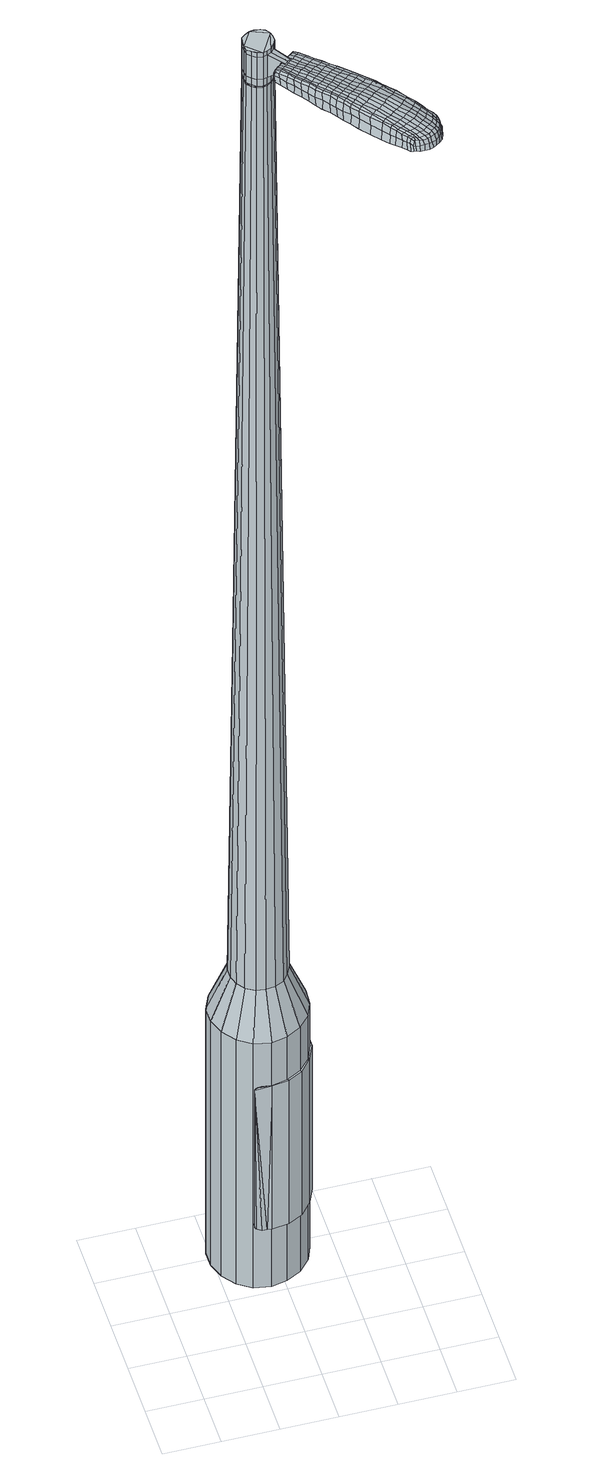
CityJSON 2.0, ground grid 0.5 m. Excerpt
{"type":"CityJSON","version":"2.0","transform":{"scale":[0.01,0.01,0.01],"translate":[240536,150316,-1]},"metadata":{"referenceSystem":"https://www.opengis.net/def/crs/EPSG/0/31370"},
"CityObjects":{
"object1":{"type":"GenericCityObject","attributes":{"cluster":941,"mean_distance_to_centroid":0.108,"new_centroid_x":240536.86,"new_centroid_y":150317.49,"mean_distance_to_camera":5.34,"H1":8.5,"H2":3.65,"Z_final":114.46,"cluster2":-1,"proj_x":240533.28,"proj_y":150320.33,"id_line":64294,"bearing_l":218.4,"distance":4.58,"orientation":"left","G_obj":308.4},"geometry":[{"type":"MultiSurface","lod":"2","boundaries":[[[0,1,2,3]],[[1,4,5,2]],[[4,6,7,5]],[[6,8,9,7]],[[8,10,11,9]],[[10,12,13,11]],[[12,14,15,13]],[[14,16,17,15]],[[16,18,19,17]],[[18,20,21,19]],[[20,22,23,21]],[[22,24,25,23]],[[24,26,27,25]],[[26,28,29,27]],[[28,30,31,29]],[[30,32,33,31]],[[32,34,35,33]],[[34,0,3,35]],[[36,37,38,39]],[[38,40,41,42]],[[41,43,42]],[[42,44,45,46]],[[45,47,46]],[[46,48,49,50]],[[49,51,50]],[[42,46,50,38]],[[50,52,39,38]],[[53,36,39]],[[2,5,7,35]],[[7,9,11,15]],[[11,13,15]],[[15,17,19,23]],[[19,21,23]],[[23,25,27,31]],[[27,29,31]],[[15,23,31,7]],[[31,33,35,7]],[[3,2,35]],[[1,0,54,55]],[[0,34,56,54]],[[34,32,57,56]],[[32,30,58,57]],[[30,28,59,58]],[[28,26,60,59]],[[26,24,61,60]],[[24,22,62,61]],[[22,20,63,62]],[[20,18,64,63]],[[18,16,65,64]],[[16,14,66,65]],[[14,12,67,66]],[[12,10,68,67]],[[10,8,69,68]],[[8,6,70,69]],[[6,4,71,70]],[[4,1,55,71]],[[55,54,72,73]],[[54,56,74,72]],[[56,57,75,74]],[[57,58,76,75]],[[58,59,77,76]],[[59,60,78,77]],[[60,61,79,78]],[[61,62,80,79]],[[62,63,81,80]],[[63,64,82,81]],[[64,65,83,82]],[[65,66,84,83]],[[66,67,85,84]],[[67,68,86,85]],[[68,69,87,86]],[[69,70,88,87]],[[70,71,89,88]],[[71,55,73,89]],[[90,91,92,73]],[[74,93,91,90]],[[94,95,93,74]],[[76,96,95,94]],[[97,98,96,76]],[[99,100,98,97]],[[79,101,100,99]],[[80,102,101,79]],[[81,103,102,80]],[[82,104,103,81]],[[105,106,104,82]],[[84,107,106,105]],[[85,108,107,84]],[[109,110,108,85]],[[87,111,110,109]],[[112,113,111,87]],[[114,115,113,112]],[[73,92,115,114]],[[116,117,118,119]],[[120,116,119,121]],[[122,120,121,123]],[[124,122,123,125]],[[126,124,125,127]],[[128,126,127,129]],[[130,128,129,131]],[[132,130,131,133]],[[134,132,133,135]],[[136,134,135,137]],[[138,136,137,139]],[[140,138,139,141]],[[142,140,141,143]],[[144,142,143,145]],[[146,144,145,147]],[[148,146,147,149]],[[72,90,73]],[[72,74,90]],[[75,94,74]],[[75,76,94]],[[77,97,76]],[[77,78,99,97]],[[78,79,99]],[[83,105,82]],[[83,84,105]],[[86,109,85]],[[86,87,109]],[[88,112,87]],[[88,89,114,112]],[[89,73,114]],[[150,92,91]],[[151,115,92]],[[151,152,113,115]],[[152,111,113]],[[153,110,111]],[[153,108,110]],[[154,106,107]],[[154,104,106]],[[155,100,101]],[[155,156,98,100]],[[156,96,98]],[[157,95,96]],[[157,93,95]],[[150,91,93]],[[39,52,148,158]],[[92,150,159,149]],[[53,39,158,117]],[[150,93,118,159]],[[36,53,117,116]],[[93,157,119,118]],[[37,36,116,120]],[[157,96,121,119]],[[38,37,120,122]],[[96,156,123,121]],[[40,38,122,124]],[[156,155,125,123]],[[41,40,124,126]],[[155,101,127,125]],[[43,41,126,128]],[[101,102,129,127]],[[42,43,128,130]],[[102,103,131,129]],[[44,42,130,132]],[[103,104,133,131]],[[45,44,132,134]],[[104,154,135,133]],[[47,45,134,136]],[[154,107,137,135]],[[46,47,136,138]],[[107,108,139,137]],[[48,46,138,140]],[[108,153,141,139]],[[49,48,140,142]],[[153,111,143,141]],[[51,49,142,144]],[[111,152,145,143]],[[50,51,144,146]],[[152,151,147,145]],[[52,50,146,148]],[[151,92,149,147]],[[148,149,160,161]],[[149,159,162,160]],[[159,118,163,162]],[[118,117,164,163]],[[117,158,165,164]],[[158,148,161,165]],[[166,167,168,169]],[[170,166,169,171]],[[166,170,172,173]],[[167,166,173,174]],[[175,176,177,178]],[[179,175,178,180]],[[175,179,181,182]],[[176,175,182,183]],[[184,185,186,187]],[[188,184,187,189]],[[184,188,190,191]],[[185,184,191,192]],[[193,194,195,196]],[[197,193,196,198]],[[193,197,199,200]],[[194,193,200,201]],[[202,203,204,205]],[[206,202,205,207]],[[202,206,208,209]],[[203,202,209,210]],[[211,212,213,214]],[[215,211,214,216]],[[211,215,217,218]],[[212,211,218,219]],[[220,221,222,223]],[[212,220,223,213]],[[220,212,219,224]],[[221,220,224,225]],[[226,227,228,229]],[[221,226,229,222]],[[226,221,225,230]],[[227,226,230,231]],[[232,170,171,233]],[[227,232,233,228]],[[232,227,231,234]],[[170,232,234,172]],[[235,236,237,238]],[[239,235,238,240]],[[235,239,241,242]],[[236,235,242,243]],[[244,245,246,247]],[[236,244,247,237]],[[244,236,243,248]],[[245,244,248,249]],[[250,251,252,253]],[[245,250,253,246]],[[250,245,249,254]],[[251,250,254,255]],[[256,257,258,259]],[[251,256,259,252]],[[256,251,255,260]],[[257,256,260,261]],[[262,167,174,263]],[[257,262,263,258]],[[262,257,261,264]],[[167,262,264,168]],[[265,266,267,268]],[[269,265,268,270]],[[265,269,271,272]],[[266,265,272,273]],[[274,275,276,277]],[[266,274,277,267]],[[274,266,273,278]],[[275,274,278,279]],[[280,281,282,283]],[[275,280,283,276]],[[280,275,279,284]],[[281,280,284,285]],[[286,179,180,287]],[[281,286,287,282]],[[286,281,285,288]],[[179,286,288,181]],[[289,290,291,292]],[[293,289,292,294]],[[289,293,295,296]],[[290,289,296,297]],[[298,299,300,301]],[[290,298,301,291]],[[298,290,297,302]],[[299,298,302,303]],[[304,305,306,307]],[[299,304,307,300]],[[304,299,303,308]],[[305,304,308,309]],[[310,311,312,313]],[[305,310,313,306]],[[310,305,309,314]],[[311,310,314,315]],[[316,176,183,317]],[[311,316,317,312]],[[316,311,315,318]],[[176,316,318,177]],[[319,205,204,320]],[[321,319,320,322]],[[319,321,323,324]],[[205,319,324,207]],[[325,321,322,326]],[[327,325,326,328]],[[325,327,329,330]],[[321,325,330,323]],[[331,327,328,332]],[[333,331,332,334]],[[331,333,335,336]],[[327,331,336,329]],[[337,333,334,338]],[[339,337,338,340]],[[337,339,341,342]],[[333,337,342,335]],[[343,339,340,344]],[[194,343,344,195]],[[343,194,201,345]],[[339,343,345,341]],[[346,347,192,191]],[[348,346,191,190]],[[346,348,349,350]],[[347,346,350,351]],[[352,353,351,350]],[[354,352,350,349]],[[352,354,355,356]],[[353,352,356,357]],[[358,359,357,356]],[[360,358,356,355]],[[358,360,361,362]],[[359,358,362,363]],[[364,365,363,362]],[[366,364,362,361]],[[364,366,199,197]],[[365,364,197,198]],[[367,368,369,370]],[[269,367,370,271]],[[367,269,270,371]],[[368,367,371,372]],[[373,188,189,374]],[[368,373,374,369]],[[373,368,372,375]],[[188,373,375,190]],[[376,377,378,379]],[[215,376,379,217]],[[376,215,216,380]],[[377,376,380,381]],[[382,383,384,385]],[[377,382,385,378]],[[382,377,381,386]],[[383,382,386,387]],[[388,185,192,389]],[[383,388,389,384]],[[388,383,387,390]],[[185,388,390,186]],[[391,392,393,394]],[[173,391,394,174]],[[391,173,172,395]],[[392,391,395,396]],[[397,398,399,400]],[[392,397,400,393]],[[397,392,396,401]],[[398,397,401,402]],[[403,196,195,404]],[[398,403,404,399]],[[403,398,402,405]],[[196,403,405,198]],[[406,407,408,409]],[[178,406,409,180]],[[406,178,177,410]],[[407,406,410,411]],[[412,200,199,413]],[[407,412,413,408]],[[412,407,411,414]],[[200,412,414,201]],[[415,416,417,418]],[[293,415,418,295]],[[415,293,294,419]],[[416,415,419,420]],[[421,206,207,422]],[[416,421,422,417]],[[421,416,420,423]],[[206,421,423,208]],[[424,425,426,427]],[[239,424,427,241]],[[424,239,240,428]],[[425,424,428,429]],[[430,431,432,433]],[[425,430,433,426]],[[430,425,429,434]],[[431,430,434,435]],[[436,203,210,437]],[[431,436,437,432]],[[436,431,435,438]],[[203,436,438,204]],[[439,440,429,428]],[[238,439,428,240]],[[439,238,237,441]],[[440,439,441,442]],[[443,444,435,434]],[[440,443,434,429]],[[443,440,442,445]],[[444,443,445,446]],[[447,320,204,438]],[[444,447,438,435]],[[447,444,446,448]],[[320,447,448,322]],[[449,450,451,452]],[[296,449,452,297]],[[449,296,295,418]],[[450,449,418,417]],[[453,324,323,454]],[[450,453,454,451]],[[453,450,417,422]],[[324,453,422,207]],[[455,456,442,441]],[[247,455,441,237]],[[455,247,246,457]],[[456,455,457,458]],[[459,460,446,445]],[[456,459,445,442]],[[459,456,458,461]],[[460,459,461,462]],[[463,326,322,448]],[[460,463,448,446]],[[463,460,462,464]],[[326,463,464,328]],[[465,466,467,468]],[[302,465,468,303]],[[465,302,297,452]],[[466,465,452,451]],[[469,330,329,470]],[[466,469,470,467]],[[469,466,451,454]],[[330,469,454,323]],[[471,472,458,457]],[[253,471,457,246]],[[471,253,252,473]],[[472,471,473,474]],[[475,476,462,461]],[[472,475,461,458]],[[475,472,474,477]],[[476,475,477,478]],[[479,332,328,464]],[[476,479,464,462]],[[479,476,478,480]],[[332,479,480,334]],[[481,482,483,484]],[[308,481,484,309]],[[481,308,303,468]],[[482,481,468,467]],[[485,336,335,486]],[[482,485,486,483]],[[485,482,467,470]],[[336,485,470,329]],[[487,488,474,473]],[[259,487,473,252]],[[487,259,258,489]],[[488,487,489,490]],[[491,492,478,477]],[[488,491,477,474]],[[491,488,490,493]],[[492,491,493,494]],[[495,338,334,480]],[[492,495,480,478]],[[495,492,494,496]],[[338,495,496,340]],[[497,498,499,500]],[[314,497,500,315]],[[497,314,309,484]],[[498,497,484,483]],[[501,342,341,502]],[[498,501,502,499]],[[501,498,483,486]],[[342,501,486,335]],[[503,504,490,489]],[[263,503,489,258]],[[503,263,174,394]],[[504,503,394,393]],[[505,506,494,493]],[[504,505,493,490]],[[505,504,393,400]],[[506,505,400,399]],[[507,344,340,496]],[[506,507,496,494]],[[507,506,399,404]],[[344,507,404,195]],[[508,509,411,410]],[[318,508,410,177]],[[508,318,315,500]],[[509,508,500,499]],[[510,345,201,414]],[[509,510,414,411]],[[510,509,499,502]],[[345,510,502,341]],[[511,512,372,371]],[[268,511,371,270]],[[511,268,267,513]],[[512,511,513,514]],[[515,348,190,375]],[[512,515,375,372]],[[515,512,514,516]],[[348,515,516,349]],[[517,518,519,520]],[[218,517,520,219]],[[517,218,217,379]],[[518,517,379,378]],[[521,522,523,524]],[[518,521,524,519]],[[521,518,378,385]],[[522,521,385,384]],[[525,347,351,526]],[[522,525,526,523]],[[525,522,384,389]],[[347,525,389,192]],[[527,528,514,513]],[[277,527,513,267]],[[527,277,276,529]],[[528,527,529,530]],[[531,354,349,516]],[[528,531,516,514]],[[531,528,530,532]],[[354,531,532,355]],[[533,534,535,536]],[[224,533,536,225]],[[533,224,219,520]],[[534,533,520,519]],[[537,538,539,540]],[[534,537,540,535]],[[537,534,519,524]],[[538,537,524,523]],[[541,353,357,542]],[[538,541,542,539]],[[541,538,523,526]],[[353,541,526,351]],[[543,544,530,529]],[[283,543,529,276]],[[543,283,282,545]],[[544,543,545,546]],[[547,360,355,532]],[[544,547,532,530]],[[547,544,546,548]],[[360,547,548,361]],[[549,550,551,552]],[[230,549,552,231]],[[549,230,225,536]],[[550,549,536,535]],[[553,554,555,556]],[[550,553,556,551]],[[553,550,535,540]],[[554,553,540,539]],[[557,359,363,558]],[[554,557,558,555]],[[557,554,539,542]],[[359,557,542,357]],[[559,560,546,545]],[[287,559,545,282]],[[559,287,180,409]],[[560,559,409,408]],[[561,366,361,548]],[[560,561,548,546]],[[561,560,408,413]],[[366,561,413,199]],[[562,563,396,395]],[[234,562,395,172]],[[562,234,231,552]],[[563,562,552,551]],[[564,565,402,401]],[[563,564,401,396]],[[564,563,551,556]],[[565,564,556,555]],[[566,365,198,405]],[[565,566,405,402]],[[566,565,555,558]],[[365,566,558,363]],[[567,568,569,570]],[[570,569,571,572]],[[573,571,569,574]],[[574,569,568,575]],[[576,577,578,579]],[[579,578,580,581]],[[582,580,578,583]],[[583,578,577,584]],[[585,586,587,588]],[[588,587,589,590]],[[591,589,587,592]],[[592,587,586,593]],[[594,595,596,597]],[[597,596,598,599]],[[600,598,596,601]],[[601,596,595,602]],[[603,604,605,606]],[[606,605,607,608]],[[609,607,605,610]],[[610,605,604,611]],[[612,613,614,615]],[[615,614,616,617]],[[618,616,614,619]],[[619,614,613,620]],[[621,622,623,624]],[[624,623,613,612]],[[620,613,623,625]],[[625,623,622,626]],[[627,628,629,630]],[[630,629,622,621]],[[626,622,629,631]],[[631,629,628,632]],[[572,571,633,634]],[[634,633,628,627]],[[632,628,633,635]],[[635,633,571,573]],[[636,637,638,639]],[[639,638,640,641]],[[642,640,638,643]],[[643,638,637,644]],[[645,646,647,648]],[[648,647,637,636]],[[644,637,647,649]],[[649,647,646,650]],[[651,652,653,654]],[[654,653,646,645]],[[650,646,653,655]],[[655,653,652,656]],[[657,658,659,660]],[[660,659,652,651]],[[656,652,659,661]],[[661,659,658,662]],[[575,568,663,664]],[[664,663,658,657]],[[662,658,663,665]],[[665,663,568,567]],[[666,667,668,669]],[[669,668,670,671]],[[672,670,668,673]],[[673,668,667,674]],[[675,676,677,678]],[[678,677,667,666]],[[674,667,677,679]],[[679,677,676,680]],[[681,682,683,684]],[[684,683,676,675]],[[680,676,683,685]],[[685,683,682,686]],[[581,580,687,688]],[[688,687,682,681]],[[686,682,687,689]],[[689,687,580,582]],[[690,691,692,693]],[[693,692,694,695]],[[696,694,692,697]],[[697,692,691,698]],[[699,700,701,702]],[[702,701,691,690]],[[698,691,701,703]],[[703,701,700,704]],[[705,706,707,708]],[[708,707,700,699]],[[704,700,707,709]],[[709,707,706,710]],[[711,712,713,714]],[[714,713,706,705]],[[710,706,713,715]],[[715,713,712,716]],[[584,577,717,718]],[[718,717,712,711]],[[716,712,717,719]],[[719,717,577,576]],[[603,606,720,721]],[[721,720,722,723]],[[724,722,720,725]],[[725,720,606,608]],[[723,722,726,727]],[[727,726,728,729]],[[730,728,726,731]],[[731,726,722,724]],[[729,728,732,733]],[[733,732,734,735]],[[736,734,732,737]],[[737,732,728,730]],[[735,734,738,739]],[[739,738,740,741]],[[742,740,738,743]],[[743,738,734,736]],[[741,740,744,745]],[[745,744,595,594]],[[602,595,744,746]],[[746,744,740,742]],[[593,747,748,592]],[[592,748,749,591]],[[750,749,748,751]],[[751,748,747,752]],[[752,753,754,751]],[[751,754,755,750]],[[756,755,754,757]],[[757,754,753,758]],[[758,759,760,757]],[[757,760,761,756]],[[762,761,760,763]],[[763,760,759,764]],[[764,765,766,763]],[[763,766,767,762]],[[600,767,766,598]],[[598,766,765,599]],[[768,769,770,771]],[[771,770,670,672]],[[671,670,770,772]],[[772,770,769,773]],[[590,589,774,775]],[[775,774,769,768]],[[773,769,774,776]],[[776,774,589,591]],[[777,778,779,780]],[[780,779,616,618]],[[617,616,779,781]],[[781,779,778,782]],[[783,784,785,786]],[[786,785,778,777]],[[782,778,785,787]],[[787,785,784,788]],[[593,586,789,790]],[[790,789,784,783]],[[788,784,789,791]],[[791,789,586,585]],[[792,793,794,795]],[[795,794,574,575]],[[573,574,794,796]],[[796,794,793,797]],[[798,799,800,801]],[[801,800,793,792]],[[797,793,800,802]],[[802,800,799,803]],[[594,597,804,805]],[[805,804,799,798]],[[803,799,804,806]],[[806,804,597,599]],[[807,808,809,810]],[[810,809,579,581]],[[576,579,809,811]],[[811,809,808,812]],[[600,601,813,814]],[[814,813,808,807]],[[812,808,813,815]],[[815,813,601,602]],[[816,817,818,819]],[[819,818,694,696]],[[694,818,695]],[[695,818,817,820]],[[608,607,821,822]],[[822,821,817,816]],[[820,817,821,823]],[[823,821,607,609]],[[824,825,826]],[[826,825,640,642]],[[641,640,825,827]],[[827,825,824,828]],[[829,830,831,832]],[[832,831,824,826]],[[828,824,831,833]],[[833,831,830,834]],[[611,604,835,836]],[[836,835,830,829]],[[834,830,835,837]],[[837,835,604,603]],[[828,838,827]],[[827,838,639,641]],[[636,639,838,839]],[[839,838,840]],[[834,841,842,833]],[[833,842,838,828]],[[840,838,842,843]],[[843,842,841,844]],[[603,721,845,837]],[[837,845,841,834]],[[844,841,845,846]],[[846,845,721,723]],[[847,848,849,850]],[[850,849,697,698]],[[696,697,849,819]],[[819,849,848,816]],[[724,725,851,852]],[[852,851,848,847]],[[816,848,851,822]],[[822,851,725,608]],[[840,853,854,839]],[[839,854,648,636]],[[645,648,854,855]],[[854,853,855]],[[844,856,857,843]],[[843,857,853,840]],[[855,853,857,858]],[[858,857,856,859]],[[723,727,860,846]],[[846,860,856,844]],[[859,856,860,861]],[[861,860,727,729]],[[862,863,864,865]],[[865,864,703,704]],[[698,703,864,850]],[[850,864,863,847]],[[730,731,866,867]],[[867,866,863,862]],[[847,863,866,852]],[[852,866,731,724]],[[868,869,855]],[[855,869,654,645]],[[651,654,869,870]],[[870,869,868,871]],[[859,872,873,858]],[[858,873,868,855]],[[871,868,873,874]],[[874,873,872,875]],[[729,733,876,861]],[[861,876,872,859]],[[875,872,876,877]],[[877,876,733,735]],[[878,879,880,881]],[[881,880,709,710]],[[704,709,880,865]],[[865,880,879,862]],[[736,737,882,883]],[[883,882,879,878]],[[862,879,882,867]],[[867,882,737,730]],[[871,884,885,870]],[[870,885,660,651]],[[657,660,885,886]],[[886,885,884,887]],[[875,888,889,874]],[[874,889,884,871]],[[887,884,889,890]],[[890,889,888,891]],[[735,739,892,877]],[[877,892,888,875]],[[891,888,892,893]],[[893,892,739,741]],[[894,895,896,897]],[[897,896,715,716]],[[710,715,896,881]],[[881,896,895,878]],[[742,743,898,899]],[[899,898,895,894]],[[878,895,898,883]],[[883,898,743,736]],[[887,900,901,886]],[[886,901,664,657]],[[575,664,901,795]],[[795,901,900,792]],[[891,902,903,890]],[[890,903,900,887]],[[792,900,903,801]],[[801,903,902,798]],[[741,745,904,893]],[[893,904,902,891]],[[798,902,904,805]],[[805,904,745,594]],[[812,905,906,811]],[[811,906,719,576]],[[716,719,906,897]],[[897,906,905,894]],[[602,746,907,815]],[[815,907,905,812]],[[894,905,907,899]],[[899,907,746,742]],[[773,908,909,772]],[[772,909,669,671]],[[666,669,909,910]],[[910,909,908,911]],[[591,749,912,776]],[[776,912,908,773]],[[911,908,912,913]],[[913,912,749,750]],[[914,915,916,917]],[[917,916,619,620]],[[618,619,916,780]],[[780,916,915,777]],[[918,919,920,921]],[[921,920,915,914]],[[777,915,920,786]],[[786,920,919,783]],[[752,747,922,923]],[[923,922,919,918]],[[783,919,922,790]],[[790,922,747,593]],[[911,924,925,910]],[[910,925,678,666]],[[675,678,925,926]],[[926,925,924,927]],[[750,755,928,913]],[[913,928,924,911]],[[927,924,928,929]],[[929,928,755,756]],[[930,931,932,933]],[[933,932,625,626]],[[620,625,932,917]],[[917,932,931,914]],[[934,935,936,937]],[[937,936,931,930]],[[914,931,936,921]],[[921,936,935,918]],[[758,753,938,939]],[[939,938,935,934]],[[918,935,938,923]],[[923,938,753,752]],[[927,940,941,926]],[[926,941,684,675]],[[681,684,941,942]],[[942,941,940,943]],[[756,761,944,929]],[[929,944,940,927]],[[943,940,944,945]],[[945,944,761,762]],[[946,947,948,949]],[[949,948,631,632]],[[626,631,948,933]],[[933,948,947,930]],[[950,951,952,953]],[[953,952,947,946]],[[930,947,952,937]],[[937,952,951,934]],[[764,759,954,955]],[[955,954,951,950]],[[934,951,954,939]],[[939,954,759,758]],[[943,956,957,942]],[[942,957,688,681]],[[581,688,957,810]],[[810,957,956,807]],[[762,767,958,945]],[[945,958,956,943]],[[807,956,958,814]],[[814,958,767,600]],[[797,959,960,796]],[[796,960,635,573]],[[632,635,960,949]],[[949,960,959,946]],[[803,961,962,802]],[[802,962,959,797]],[[946,959,962,953]],[[953,962,961,950]],[[599,765,963,806]],[[806,963,961,803]],[[950,961,963,955]],[[955,963,765,764]],[[567,570,169,168]],[[570,572,171,169]],[[582,583,182,181]],[[583,584,183,182]],[[585,588,187,186]],[[588,590,189,187]],[[609,610,209,208]],[[610,611,210,209]],[[612,615,214,213]],[[615,617,216,214]],[[621,624,223,222]],[[624,612,213,223]],[[627,630,229,228]],[[630,621,222,229]],[[572,634,233,171]],[[634,627,228,233]],[[642,643,242,241]],[[643,644,243,242]],[[644,649,248,243]],[[649,650,249,248]],[[650,655,254,249]],[[655,656,255,254]],[[656,661,260,255]],[[661,662,261,260]],[[662,665,264,261]],[[665,567,168,264]],[[672,673,272,271]],[[673,674,273,272]],[[674,679,278,273]],[[679,680,279,278]],[[680,685,284,279]],[[685,686,285,284]],[[686,689,288,285]],[[689,582,181,288]],[[690,693,292,291]],[[693,695,294,292]],[[699,702,301,300]],[[702,690,291,301]],[[705,708,307,306]],[[708,699,300,307]],[[711,714,313,312]],[[714,705,306,313]],[[584,718,317,183]],[[718,711,312,317]],[[768,771,370,369]],[[771,672,271,370]],[[590,775,374,189]],[[775,768,369,374]],[[617,781,380,216]],[[781,782,381,380]],[[782,787,386,381]],[[787,788,387,386]],[[788,791,390,387]],[[791,585,186,390]],[[695,419,294]],[[695,820,420,419]],[[820,823,423,420]],[[823,609,208,423]],[[826,427,426]],[[826,642,241,427]],[[829,832,433,432]],[[832,826,426,433]],[[611,836,437,210]],[[836,829,432,437]],[[964,965,966,967]],[[968,969,967,966]],[[970,971,972,973]],[[974,975,976,977]],[[965,978,979,966]],[[980,968,966,979]],[[981,970,973,982]],[[983,984,975,974]],[[978,985,986,979]],[[986,987,980,979]],[[988,981,982,989]],[[990,984,983,991]],[[985,992,993,986]],[[993,994,987,986]],[[995,988,989,996]],[[997,990,991,998]],[[999,1000,1001,1002]],[[1003,1004,1000,999]],[[1003,1005,1006,1004]],[[1005,1007,1008,1006]],[[1009,1010,1011,1012]],[[1013,1014,1010,1009]],[[1015,1016,1014,1013]],[[1017,1018,1016,1015]],[[1012,1001,1000,1009]],[[1009,1000,1004,1013]],[[1004,1006,1015,1013]],[[1006,1008,1017,1015]],[[973,972,969,968]],[[982,973,968,980]],[[987,989,982,980]],[[994,996,989,987]],[[974,977,971,970]],[[983,974,970,981]],[[991,983,981,988]],[[998,991,988,995]],[[975,999,1002,976]],[[984,1003,999,975]],[[1005,1003,984,990]],[[1007,1005,990,997]],[[1019,1020,1021,1022]],[[1021,1023,1024,1025]],[[1021,1025,1026,1027]],[[1021,1027,1022]],[[1028,1019,1022,1029]],[[1030,1029,1022,1031]],[[1032,1031,1022]],[[1033,1021,1020,1034]],[[1035,1033,1034,1036]],[[1037,1035,1036,1038]],[[1039,1037,1038,1040]],[[1041,1039,1040,1042]],[[1042,1043,1044,1045]],[[1042,1045,1046,1047]],[[1042,1047,1048,1049]],[[1048,1050,1051,1052]],[[1048,1052,1053,1054]],[[1048,1054,1049]],[[1042,1049,1041]],[[1055,1056,1020,1019]],[[1057,1058,1023,1021]],[[1059,1060,1032,1022]],[[1056,1061,1034,1020]],[[1062,1057,1021,1033]],[[1061,1063,1036,1034]],[[1064,1062,1033,1035]],[[1063,1065,1038,1036]],[[1066,1064,1035,1037]],[[1065,1067,1040,1038]],[[1068,1066,1037,1039]],[[1067,1069,1042,1040]],[[1070,1068,1039,1041]],[[1069,1071,1043,1042]],[[1072,1073,1050,1048]],[[1074,1070,1041,1049]],[[1044,1043,1071,1075]],[[1045,1044,1075,1076]],[[1046,1045,1076,1077]],[[1047,1046,1077,1078]],[[1048,1047,1078,1072]],[[1079,1055,1019,1028]],[[1080,1079,1028,1029]],[[1081,1080,1029,1030]],[[1082,1081,1030,1031]],[[1060,1082,1031,1032]],[[1024,1023,1058,1083]],[[1051,1050,1073,1084]],[[1025,1024,1083,1085]],[[1026,1025,1085,1086]],[[1027,1026,1086,1087]],[[1022,1027,1087,1059]],[[1052,1051,1084,1088]],[[1053,1052,1088,1089]],[[1054,1053,1089,1090]],[[1049,1054,1090,1074]]]}]}
},
"vertices":[
[115,116,384],[102,109,384],[102,109,96],[115,116,96],[88,106,384],[88,106,96],[73,109,384],[73,109,96],[61,117,384],[61,117,96],[52,129,384],[52,129,96],[47,143,384],[47,143,96],[47,157,384],[47,157,96],[53,171,384],[53,171,96],[63,182,384],[63,182,96],[76,189,384],[76,189,96],[90,191,384],[90,191,96],[104,188,384],[104,188,96],[117,180,384],[117,180,96],[126,169,384],[126,169,96],[131,155,384],[131,155,96],[130,140,384],[130,140,96],[125,127,384],[125,127,96],[102,146,1524],[102,151,1524],[101,155,1524],[97,138,1524],[98,159,1524],[94,161,1524],[85,161,1524],[89,162,1524],[81,159,1524],[77,156,1524],[76,147,1524],[76,151,1524],[77,142,1524],[80,139,1524],[89,135,1524],[84,136,1524],[93,136,1524],[100,142,1524],[105,129,429],[97,125,429],[110,136,429],[114,144,429],[114,152,429],[111,161,429],[106,168,429],[98,172,429],[90,174,429],[81,173,429],[73,168,429],[67,162,429],[64,154,429],[64,145,429],[67,137,429],[72,130,429],[80,125,429],[88,124,429],[97,138,1483],[93,136,1483],[100,142,1483],[102,146,1483],[102,151,1483],[101,155,1483],[98,159,1483],[94,161,1483],[89,162,1483],[85,161,1483],[81,159,1483],[77,156,1483],[76,151,1483],[76,147,1483],[77,142,1483],[80,139,1483],[84,136,1483],[89,135,1483],[97,139,1483],[97,139,1485],[93,136,1485],[100,142,1485],[101,146,1483],[101,146,1485],[102,151,1485],[100,155,1483],[100,155,1485],[97,158,1483],[97,158,1485],[94,161,1485],[89,162,1485],[85,161,1485],[81,159,1485],[78,155,1483],[78,155,1485],[76,151,1485],[76,147,1485],[78,143,1483],[78,143,1485],[80,139,1485],[84,137,1483],[84,137,1485],[89,136,1483],[89,136,1485],[102,146,1519],[100,142,1519],[100,142,1493],[102,146,1493],[102,151,1519],[102,151,1493],[101,155,1519],[101,155,1493],[98,159,1519],[98,159,1493],[94,161,1519],[94,161,1493],[89,162,1519],[89,162,1493],[85,161,1519],[85,161,1493],[81,159,1519],[81,159,1493],[77,156,1519],[77,156,1493],[76,151,1519],[76,151,1493],[76,147,1519],[76,147,1493],[77,142,1519],[77,142,1493],[80,139,1519],[80,139,1493],[84,136,1519],[84,136,1493],[89,135,1519],[89,135,1493],[93,136,1519],[93,136,1493],[97,138,1485],[89,135,1485],[84,136,1485],[77,142,1485],[77,156,1485],[98,159,1485],[101,155,1485],[102,146,1485],[97,138,1519],[97,138,1493],[106,122,1513],[106,122,1518],[109,124,1513],[111,126,1513],[111,126,1518],[109,124,1518],[140,53,1519],[135,59,1518],[135,57,1509],[139,51,1510],[145,46,1519],[144,44,1510],[145,48,1526],[140,55,1525],[136,61,1525],[170,77,1519],[165,82,1518],[163,82,1525],[168,77,1525],[175,70,1519],[174,70,1526],[177,70,1510],[172,77,1510],[167,82,1509],[202,9,1519],[199,6,1519],[199,6,1513],[202,8,1513],[204,12,1519],[205,11,1513],[203,13,1524],[201,10,1524],[198,8,1524],[156,67,1530],[151,72,1529],[148,70,1529],[153,65,1530],[161,60,1531],[159,57,1531],[164,62,1530],[159,69,1530],[154,75,1529],[105,130,1512],[103,128,1512],[104,127,1517],[106,129,1517],[108,132,1512],[108,131,1517],[108,131,1506],[106,129,1506],[104,127,1506],[177,8,1519],[175,10,1519],[175,8,1512],[177,6,1512],[179,6,1518],[179,5,1512],[180,7,1522],[178,9,1523],[176,11,1524],[172,13,1519],[168,18,1519],[167,16,1512],[171,12,1512],[172,15,1524],[169,19,1525],[164,22,1519],[159,28,1519],[158,26,1511],[163,20,1511],[165,23,1526],[160,30,1526],[152,37,1519],[151,35,1510],[152,39,1526],[97,114,1513],[101,108,1513],[102,109,1518],[97,115,1517],[94,119,1512],[95,118,1516],[94,117,1506],[97,112,1507],[101,106,1507],[106,101,1514],[110,95,1515],[110,97,1520],[106,103,1519],[105,100,1507],[110,94,1507],[114,89,1515],[118,83,1516],[119,85,1522],[115,91,1521],[114,87,1508],[118,81,1508],[123,77,1517],[127,71,1517],[128,73,1524],[123,79,1523],[122,75,1508],[127,69,1509],[131,65,1518],[132,67,1524],[131,63,1509],[206,29,1519],[204,32,1519],[203,32,1524],[205,29,1523],[207,27,1518],[206,27,1522],[208,27,1512],[207,29,1512],[206,32,1512],[202,36,1519],[198,41,1519],[197,41,1525],[200,36,1524],[203,36,1512],[200,41,1512],[195,46,1519],[190,52,1519],[188,52,1526],[193,46,1526],[197,46,1511],[192,52,1511],[183,61,1519],[181,61,1526],[185,61,1510],[121,132,1513],[126,127,1513],[127,127,1507],[122,132,1507],[117,136,1512],[118,136,1506],[117,135,1516],[120,132,1517],[125,127,1518],[131,121,1514],[136,116,1515],[138,116,1507],[133,121,1507],[129,121,1519],[134,115,1520],[141,110,1515],[146,104,1516],[148,104,1508],[143,110,1508],[139,110,1521],[144,104,1522],[151,99,1517],[156,93,1517],[158,93,1509],[153,99,1508],[149,99,1523],[154,93,1524],[160,88,1518],[162,88,1509],[159,88,1524],[109,125,1519],[107,123,1519],[114,119,1520],[112,117,1520],[116,121,1520],[112,126,1519],[119,113,1522],[117,111,1522],[123,107,1523],[121,105,1523],[126,109,1523],[121,115,1521],[128,101,1524],[126,100,1524],[133,96,1525],[130,94,1525],[135,98,1525],[130,103,1524],[137,90,1526],[135,88,1526],[142,84,1527],[139,82,1527],[145,86,1527],[140,92,1526],[146,78,1528],[144,76,1528],[149,80,1528],[199,12,1527],[196,10,1527],[201,15,1526],[199,19,1527],[196,16,1528],[193,14,1528],[192,21,1529],[189,19,1529],[195,24,1528],[190,30,1530],[188,27,1530],[185,24,1530],[183,32,1531],[180,30,1531],[186,35,1530],[180,42,1531],[177,39,1531],[174,37,1531],[169,50,1531],[167,47,1531],[172,52,1531],[207,25,1518],[207,22,1519],[208,21,1513],[209,25,1513],[206,25,1523],[206,22,1523],[206,17,1519],[207,16,1513],[205,18,1524],[181,5,1518],[184,4,1518],[184,6,1523],[181,7,1523],[181,4,1513],[184,3,1513],[188,4,1519],[192,4,1519],[191,5,1524],[187,5,1523],[188,3,1513],[192,3,1513],[195,5,1519],[194,6,1524],[196,4,1513],[141,56,1528],[143,57,1528],[139,63,1528],[137,62,1527],[146,49,1528],[148,50,1529],[145,59,1529],[148,61,1530],[143,67,1529],[141,65,1528],[150,52,1529],[153,53,1530],[150,63,1530],[146,68,1529],[156,55,1531],[167,76,1528],[165,75,1529],[171,68,1529],[172,69,1528],[162,82,1527],[160,80,1528],[162,72,1529],[168,65,1530],[157,77,1528],[115,137,1512],[113,136,1512],[114,135,1517],[115,136,1517],[116,137,1506],[114,136,1506],[111,134,1512],[111,133,1517],[112,134,1506],[94,121,1512],[95,122,1512],[95,121,1506],[94,120,1506],[95,120,1517],[96,121,1517],[97,123,1512],[99,125,1512],[99,124,1506],[97,122,1506],[98,123,1517],[100,124,1517],[101,127,1512],[101,126,1506],[102,126,1517],[98,116,1519],[100,117,1519],[103,110,1520],[104,111,1520],[101,118,1519],[103,120,1519],[106,112,1520],[108,114,1520],[105,121,1519],[110,116,1520],[118,132,1519],[117,130,1519],[122,125,1520],[123,126,1520],[114,129,1519],[119,123,1520],[107,104,1521],[108,105,1521],[111,98,1522],[113,99,1522],[110,106,1521],[112,108,1521],[115,100,1522],[117,102,1523],[114,110,1522],[119,104,1523],[128,120,1521],[127,119,1521],[132,113,1522],[133,115,1522],[124,117,1521],[129,111,1522],[116,92,1523],[117,93,1523],[120,86,1524],[121,87,1524],[119,94,1523],[121,96,1524],[123,88,1525],[126,90,1525],[124,98,1524],[128,92,1525],[138,109,1523],[136,108,1523],[141,102,1524],[143,104,1524],[134,106,1524],[138,100,1525],[124,80,1525],[126,81,1525],[129,74,1526],[130,75,1526],[128,82,1526],[130,84,1526],[132,76,1527],[135,78,1527],[133,86,1526],[137,80,1527],[148,98,1525],[146,97,1525],[151,91,1526],[153,92,1526],[143,94,1526],[148,89,1527],[133,68,1527],[134,69,1527],[137,71,1527],[139,72,1528],[141,74,1528],[157,87,1527],[156,86,1527],[153,83,1528],[205,27,1525],[204,24,1525],[203,30,1526],[202,28,1526],[203,20,1526],[201,23,1527],[180,9,1525],[182,8,1525],[180,11,1526],[177,11,1525],[185,7,1525],[189,7,1526],[186,11,1527],[183,10,1526],[193,8,1526],[190,12,1527],[200,34,1526],[199,32,1527],[196,39,1527],[195,37,1528],[197,28,1528],[193,33,1529],[174,15,1526],[176,15,1527],[172,19,1528],[170,19,1527],[179,15,1527],[183,15,1528],[178,21,1529],[175,20,1528],[186,17,1528],[181,22,1530],[192,45,1528],[191,42,1529],[187,51,1528],[186,49,1529],[189,39,1529],[183,46,1530],[166,24,1528],[168,24,1528],[163,31,1529],[161,30,1528],[171,25,1529],[174,26,1530],[168,33,1530],[165,32,1530],[177,28,1530],[171,35,1531],[180,60,1529],[178,58,1529],[176,55,1530],[154,40,1528],[155,40,1529],[158,42,1530],[161,43,1530],[164,45,1531],[137,58,1509],[137,60,1518],[141,54,1518],[141,52,1509],[146,48,1519],[146,46,1510],[147,49,1525],[142,56,1525],[138,62,1525],[162,81,1525],[164,81,1518],[168,76,1518],[167,76,1525],[174,69,1519],[172,69,1525],[176,69,1510],[170,76,1509],[166,81,1509],[198,8,1513],[198,8,1519],[200,10,1519],[201,10,1513],[202,13,1519],[203,13,1513],[201,14,1524],[199,11,1524],[197,9,1524],[149,70,1528],[151,72,1528],[156,66,1529],[153,64,1529],[161,59,1529],[159,57,1529],[164,62,1529],[158,69,1529],[154,74,1528],[105,126,1516],[105,126,1512],[107,128,1512],[107,127,1516],[109,130,1512],[109,129,1516],[110,129,1506],[107,127,1506],[105,126,1506],[176,10,1512],[176,12,1519],[179,9,1518],[178,8,1512],[180,8,1518],[180,7,1512],[181,9,1522],[179,10,1523],[177,13,1523],[169,17,1512],[169,19,1519],[173,15,1519],[173,13,1512],[174,16,1524],[170,20,1525],[160,27,1511],[160,29,1519],[165,23,1519],[165,22,1511],[166,25,1525],[161,31,1526],[153,38,1519],[153,36,1510],[154,40,1526],[103,110,1518],[103,109,1513],[99,115,1513],[99,116,1517],[96,119,1512],[97,119,1515],[96,118,1506],[98,113,1506],[103,107,1507],[112,98,1520],[112,96,1514],[107,102,1514],[108,104,1519],[107,101,1507],[111,95,1507],[121,85,1522],[120,84,1516],[116,90,1515],[116,92,1521],[116,88,1508],[120,82,1508],[129,74,1523],[129,72,1517],[124,78,1516],[125,79,1522],[124,76,1508],[128,70,1508],[133,66,1517],[133,68,1524],[132,64,1509],[201,31,1523],[202,31,1519],[204,28,1518],[203,28,1523],[205,27,1518],[204,27,1522],[206,27,1512],[206,29,1512],[204,31,1512],[195,40,1525],[197,40,1519],[200,35,1519],[199,35,1524],[202,35,1512],[198,40,1512],[187,51,1526],[189,51,1519],[193,45,1519],[192,45,1525],[195,45,1511],[190,51,1511],[181,60,1519],[180,60,1526],[183,60,1510],[126,125,1507],[125,125,1513],[120,131,1513],[121,131,1506],[116,135,1512],[117,135,1506],[116,134,1515],[118,131,1517],[123,125,1518],[136,114,1507],[135,114,1514],[130,120,1514],[131,120,1507],[128,120,1519],[133,114,1520],[146,103,1508],[144,103,1516],[140,109,1515],[141,109,1508],[138,108,1521],[143,103,1522],[156,92,1508],[154,92,1517],[149,98,1516],[151,97,1508],[148,97,1522],[153,92,1523],[159,87,1517],[161,86,1509],[157,86,1524],[110,124,1518],[108,122,1518],[114,118,1519],[112,117,1519],[117,120,1519],[112,126,1518],[119,112,1520],[117,111,1520],[124,107,1521],[122,105,1521],[126,108,1521],[121,114,1520],[128,101,1523],[126,99,1523],[133,95,1524],[131,93,1524],[135,97,1524],[131,103,1523],[138,89,1525],[135,87,1525],[142,83,1526],[140,82,1526],[145,86,1526],[140,91,1525],[147,78,1527],[144,76,1527],[149,80,1527],[195,11,1526],[198,13,1526],[200,16,1525],[198,19,1526],[195,16,1526],[193,14,1526],[189,19,1528],[192,21,1528],[194,24,1527],[190,30,1528],[187,27,1529],[184,25,1529],[180,30,1530],[183,32,1530],[185,35,1529],[180,42,1530],[177,39,1530],[174,37,1530],[167,47,1530],[169,49,1530],[172,52,1530],[206,22,1513],[205,22,1518],[205,25,1518],[207,25,1512],[204,25,1523],[204,23,1523],[204,18,1519],[205,17,1513],[203,19,1523],[184,8,1523],[184,7,1518],[182,7,1518],[182,9,1523],[182,6,1512],[184,5,1512],[191,7,1523],[191,6,1519],[188,6,1519],[187,7,1523],[188,5,1513],[192,5,1513],[195,7,1519],[194,8,1524],[195,6,1513],[139,63,1527],[143,57,1527],[142,57,1527],[138,63,1526],[148,50,1527],[149,50,1528],[144,66,1528],[148,61,1528],[146,59,1528],[141,65,1527],[151,52,1528],[154,54,1529],[151,63,1529],[146,68,1528],[156,55,1529],[170,67,1528],[165,74,1527],[166,75,1527],[171,68,1527],[161,80,1526],[160,79,1527],[162,71,1528],[167,65,1528],[157,77,1527],[115,133,1516],[115,134,1512],[115,135,1512],[115,134,1516],[116,134,1506],[112,132,1512],[112,131,1516],[113,132,1506],[97,120,1512],[96,120,1512],[96,119,1506],[97,119,1516],[98,120,1516],[101,122,1506],[100,123,1512],[98,121,1512],[98,120,1506],[99,121,1516],[101,123,1516],[103,125,1512],[103,124,1506],[103,124,1516],[100,116,1518],[104,110,1519],[104,111,1519],[104,119,1518],[102,118,1518],[106,112,1519],[108,114,1519],[106,121,1518],[110,115,1519],[122,124,1519],[117,130,1518],[118,130,1518],[123,125,1519],[115,128,1518],[119,122,1519],[109,104,1520],[108,104,1520],[113,98,1521],[113,108,1520],[111,106,1520],[115,100,1521],[117,102,1521],[115,109,1520],[119,103,1521],[132,113,1521],[127,119,1520],[128,119,1520],[133,114,1521],[124,117,1520],[129,111,1521],[118,93,1522],[117,92,1522],[121,86,1523],[122,87,1523],[122,96,1522],[120,94,1522],[124,88,1523],[126,90,1524],[124,97,1523],[128,92,1524],[141,102,1523],[136,107,1522],[137,108,1522],[142,102,1523],[134,105,1522],[138,99,1523],[126,81,1524],[126,80,1524],[130,74,1525],[131,75,1525],[131,84,1525],[128,82,1524],[133,76,1525],[135,78,1526],[133,86,1525],[137,80,1526],[151,90,1525],[146,96,1524],[147,97,1524],[152,91,1525],[143,94,1524],[148,88,1525],[135,69,1526],[134,68,1526],[140,72,1527],[137,70,1526],[142,74,1527],[155,85,1526],[157,86,1526],[153,82,1526],[203,25,1524],[203,27,1524],[201,30,1525],[201,28,1525],[202,20,1525],[200,23,1525],[180,12,1525],[183,9,1524],[180,10,1524],[178,12,1525],[187,12,1526],[189,9,1525],[186,9,1524],[183,12,1525],[192,10,1525],[190,13,1526],[198,32,1526],[198,34,1526],[195,39,1526],[194,37,1527],[196,28,1526],[192,33,1527],[172,20,1527],[176,16,1526],[175,16,1526],[171,21,1526],[178,22,1528],[183,16,1527],[179,16,1526],[175,21,1527],[186,18,1527],[181,23,1528],[190,42,1527],[191,44,1527],[186,50,1527],[185,49,1528],[188,39,1528],[183,45,1529],[163,32,1528],[168,25,1527],[167,25,1527],[162,31,1527],[169,34,1529],[174,27,1529],[171,26,1528],[166,33,1528],[177,29,1529],[172,35,1530],[178,58,1528],[179,59,1528],[175,55,1529],[156,41,1528],[155,41,1528],[161,44,1529],[158,42,1529],[164,45,1530],[95,118,1508],[101,122,1508],[120,96,1509],[114,91,1509],[133,79,1510],[126,73,1510],[157,47,1512],[150,41,1512],[138,56,1511],[146,61,1511],[168,33,1513],[177,23,1514],[170,17,1514],[161,27,1513],[106,126,1508],[126,101,1509],[140,84,1510],[164,53,1512],[153,67,1511],[175,39,1513],[184,28,1514],[111,131,1508],[132,106,1509],[146,89,1510],[172,59,1512],[160,73,1511],[191,34,1514],[183,45,1513],[117,135,1508],[139,111,1509],[153,95,1510],[179,65,1512],[168,79,1511],[198,39,1514],[190,51,1513],[186,13,1514],[190,10,1514],[184,5,1514],[179,7,1514],[192,18,1514],[195,14,1514],[199,23,1514],[201,19,1514],[205,28,1514],[206,23,1514],[195,8,1515],[199,7,1515],[198,7,1515],[191,5,1515],[198,10,1515],[200,8,1515],[201,13,1515],[201,9,1515],[205,16,1515],[202,9,1515],[131,158,334],[132,154,334],[132,154,165],[128,168,171],[131,158,165],[130,162,165],[129,164,166],[128,166,167],[128,167,169],[130,162,334],[129,164,333],[128,166,332],[128,167,331],[128,168,328],[132,139,165],[132,139,334],[126,126,165],[126,126,334],[116,114,165],[116,114,334],[103,107,165],[103,107,334],[88,105,165],[88,105,334],[84,106,334],[80,106,334],[77,107,333],[75,107,332],[74,107,331],[74,107,328],[84,106,165],[74,107,171],[74,107,169],[75,107,167],[77,107,166],[80,106,165],[128,157,334],[129,153,334],[129,153,165],[128,157,165],[125,167,171],[125,167,328],[129,140,334],[129,140,165],[123,127,334],[123,127,165],[114,117,334],[114,117,165],[102,110,334],[102,110,165],[88,108,334],[88,108,165],[84,108,334],[74,110,328],[74,110,171],[84,108,165],[81,109,334],[78,110,333],[76,110,332],[75,110,331],[127,161,334],[126,163,333],[126,165,332],[125,166,331],[127,161,165],[75,110,169],[126,163,166],[126,165,167],[125,166,169],[76,110,167],[78,110,166],[81,109,165]
]}
